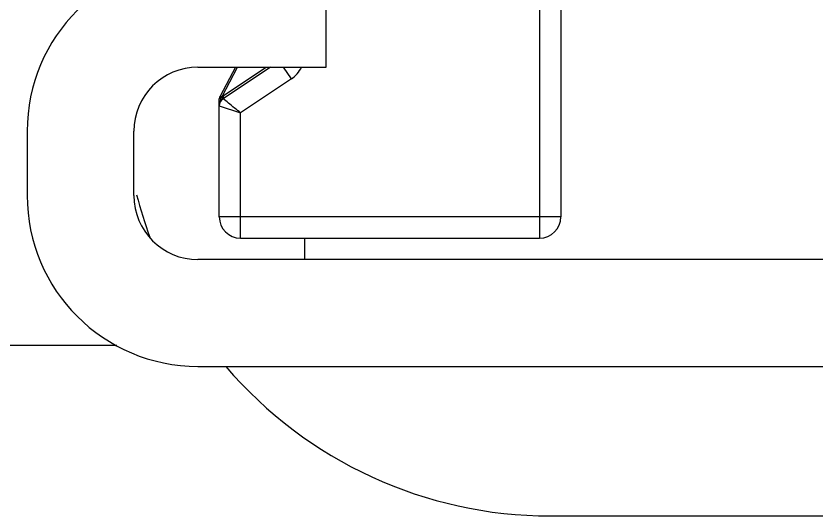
# Model space of a CAD drawing. Extents: x 1725261 to 1937680, y 860327 to 1571294.
# Drawn here: x 1828548.3 to 1828715.2, y 1228023 to 1228127 of the extents above; entities that cross this region are included whole.
import ezdxf

# ---------------------------------------------------------------- set-up
doc = ezdxf.new("R2010")
doc.units = 0
doc.header["$LTSCALE"] = 1000
doc.header["$MEASUREMENT"] = 0

msp = doc.modelspace()

# ---------------------------------------------------------------- linework, layer by layer
at = {"linetype": 'Continuous'}
for p, q in [((1828661.83, 1228214.16), (1828661.83, 1228085.24)), ((1828657.38, 1228210.98), (1828657.38, 1228080.79)), ((1828612.9, 1228116.38), (1828612.9, 1228138.63)), ((1828586.2, 1228116.38), (1828612.9, 1228116.38)), ((1828594, 1228116.38), (1828590.81, 1228110.34)), ((1828591.26, 1228110.29), (1828594.47, 1228116.38)), ((1828601.33, 1228116.38), (1828591.44, 1228109.79)), ((1828591.51, 1228110.48), (1828600.42, 1228116.39)), ((1828605.67, 1228113.93), (1828604.04, 1228116.38)), ((1828605.67, 1228113.93), (1828595.1, 1228106.88)), ((1828590.78, 1228109.01), (1828591.03, 1228109.77)), ((1828591.07, 1228110.2), (1828590.81, 1228110.34)), ((1828590.89, 1228110.05), (1828591.18, 1228110.14)), ((1828591.18, 1228110.14), (1828591.07, 1228110.2)), ((1828591.15, 1228110.15), (1828591.21, 1228110.23)), ((1828591.21, 1228110.23), (1828591.26, 1228110.29)), ((1828591.35, 1228110.03), (1828591.26, 1228110.29)), ((1828590.65, 1228085.24), (1828590.65, 1228109.72)), ((1828590.65, 1228108.31), (1828595.1, 1228106.88)), ((1828595.1, 1228080.79), (1828595.1, 1228106.88)), ((1828550.61, 1228103.04), (1828550.61, 1228089.69)), ((1828572.86, 1228089.69), (1828572.86, 1228103.04)), ((1828661.83, 1228085.24), (1828590.65, 1228085.24)), ((1828595.1, 1228080.79), (1828657.38, 1228080.79)), ((1828608.45, 1228076.34), (1828608.45, 1228080.79)), ((1828879.82, 1228076.34), (1828586.2, 1228076.34)), ((1825213.49, 1228058.55), (1828569.29, 1228058.55)), ((1828586.2, 1228054.1), (1828879.82, 1228054.1)), ((1828659.61, 1228022.96), (1829033.66, 1228022.96))]:
    msp.add_line(p, q, dxfattribs=at)
for centre, radius, start, end in [((1828586.2, 1228103.04), 35.59, 90, 180), ((1828586.2, 1228103.04), 13.35, 90, 180), ((1828602.22, 1228119.12), 6.23, 303.6901, 333.8794), ((1828592.43, 1228108.31), 1.78, 123.6901, 180), ((1828552.03, 1228121.7), 40.79, 342.9834, 343.1803), ((1828465.34, 1228147.87), 131.34, 343.1972, 343.3115), ((1828593.24, 1228107.87), 3.13, 123.5501, 129.2239), ((1828586.2, 1228089.69), 35.59, 180, 270), ((1828586.2, 1228089.69), 13.35, 180, 270), ((1828659.61, 1228111.93), 88.97, 194.375, 200.3315), ((1828595.1, 1228085.24), 4.45, 180, 270), ((1828657.38, 1228085.24), 4.45, 270, 0), ((1828659.61, 1228111.93), 88.97, 220.5827, 270)]:
    msp.add_arc(centre, radius, start, end, dxfattribs=at)
for points in [[(1828590.65, 1228109.71), (1828590.65, 1228109.85), (1828590.77, 1228109.99), (1828590.89, 1228110.05)], [(1828590.81, 1228110.34), (1828590.74, 1228110.21), (1828590.67, 1228110.07), (1828590.67, 1228109.93)], [(1828590.65, 1228108.31), (1828590.65, 1228108.55), (1828590.71, 1228108.79), (1828590.78, 1228109.01)]]:
    msp.add_open_spline(points, degree=3, dxfattribs=at)
for points, knots in [([(1828590.67, 1228109.93), (1828590.67, 1228109.9), (1828590.68, 1228109.83), (1828590.7, 1228109.77), (1828590.71, 1228109.74)], [0, 0, 0, 0, 0.483166, 1, 1, 1, 1]), ([(1828591.3, 1228109.69), (1828591.36, 1228109.74), (1828591.38, 1228109.88), (1828591.36, 1228109.99), (1828591.35, 1228110.03)], [0, 0, 0, 0, 0.672918, 1, 1, 1, 1]), ([(1828595.1, 1228106.88), (1828594.25, 1228107.56), (1828593, 1228108.49), (1828591.84, 1228109.54), (1828591.44, 1228109.79)], [0, 0, 0, 0, 0.698346, 1, 1, 1, 1]), ([(1828591.55, 1228109.94), (1828591.56, 1228109.97), (1828591.59, 1228110.15), (1828591.55, 1228110.34), (1828591.51, 1228110.48)], [0, 0, 0, 0, 0.200998, 1, 1, 1, 1])]:
    msp.add_open_spline(points, degree=3, knots=knots, dxfattribs=at)

doc.saveas('drawing.dxf')
